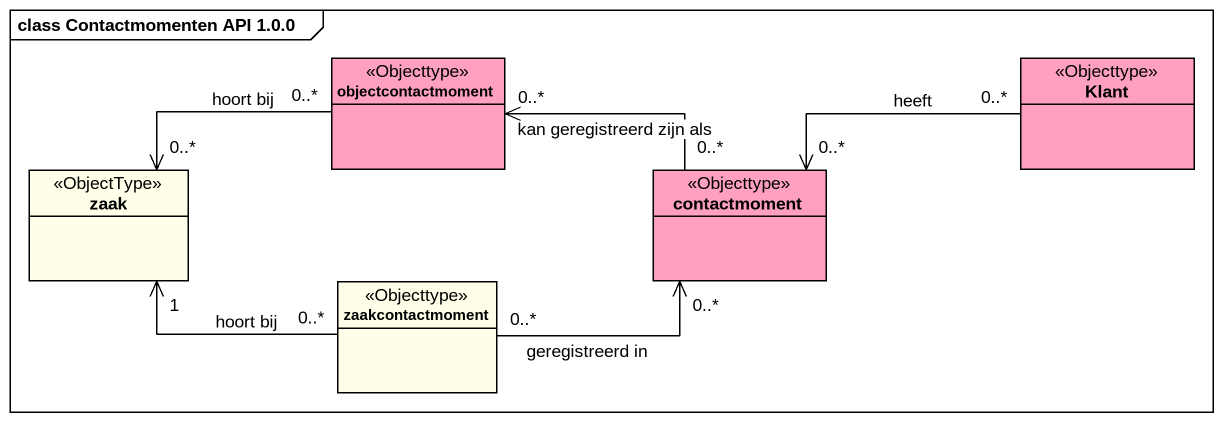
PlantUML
@startuml
mainframe class Contactmomenten API 1.0.0
hide circle
hide empty members
class objectcontactmoment <<Objecttype>> #FFA0C0
class Klant <<Objecttype>> #FFA0C0
class zaak <<ObjectType>> #FFFFE9
class contactmoment <<Objecttype>> #FFA0C0
class zaakcontactmoment <<Objecttype>> #FFFFE9
objectcontactmoment "0..*" -left-> "0..*" zaak : hoort bij
Klant "0..*" -left-> "0..*" contactmoment : heeft
zaak "1" <-right- "0..*" zaakcontactmoment : hoort bij
contactmoment "0..*" -left-> "0..*" objectcontactmoment : kan geregistreerd zijn als
zaakcontactmoment "0..*" -right-> "0..*" contactmoment : geregistreerd in
@enduml
